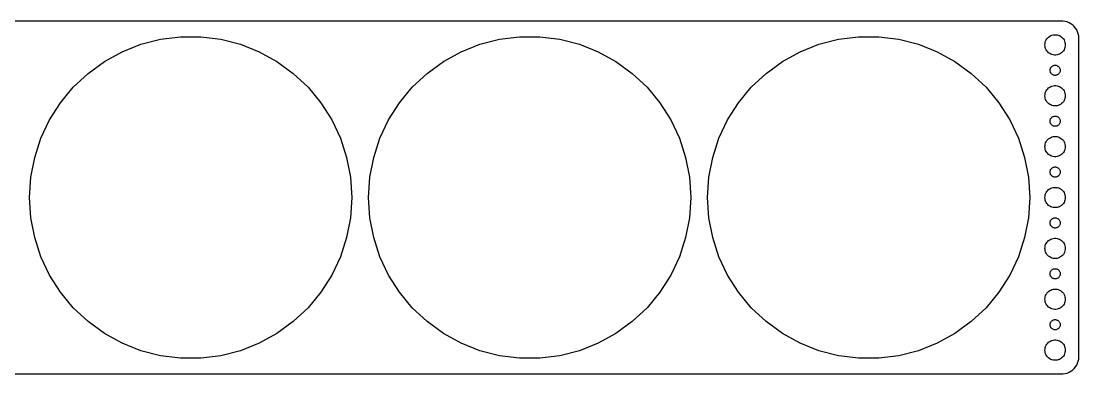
# Model space of a CAD drawing. Header units: metres. Extents: x -262 to 262, y -52 to 52.
# Drawn here: x -50 to 262, y -52 to 52 of the extents above; entities that cross this region are included whole.
import ezdxf

# ---------------------------------------------------------------- set-up
doc = ezdxf.new("R2010")
doc.units = ezdxf.units.M

msp = doc.modelspace()

# ---------------------------------------------------------------- linework, layer by layer
for p, q in [((257.314, 51.9901), (-257.314, 51.9901)), ((257.937, 51.9114), (257.314, 51.9901)), ((258.545, 51.7553), (257.937, 51.9114)), ((259.129, 51.5241), (258.545, 51.7553)), ((259.679, 51.2216), (259.129, 51.5241)), ((260.187, 50.8526), (259.679, 51.2216)), ((260.645, 50.4227), (260.187, 50.8526)), ((261.045, 49.9389), (260.645, 50.4227)), ((261.382, 49.4088), (261.045, 49.9389)), ((-8.9006, 46.6586), (-2.98254, 47.4063)), ((-2.98254, 47.4063), (2.98254, 47.4063)), ((2.98254, 47.4063), (8.9006, 46.6586)), ((91.0994, 46.6586), (97.0174, 47.4063)), ((97.0174, 47.4063), (102.983, 47.4063)), ((102.983, 47.4063), (108.901, 46.6586)), ((191.099, 46.6586), (197.017, 47.4063)), ((197.017, 47.4063), (202.983, 47.4063)), ((202.983, 47.4063), (208.901, 46.6586)), ((252.573, 46.7634), (252.813, 47.0536)), ((252.813, 47.0536), (253.088, 47.3115)), ((253.088, 47.3115), (253.393, 47.533)), ((253.393, 47.533), (253.723, 47.7145)), ((253.723, 47.7145), (254.073, 47.8532)), ((254.073, 47.8532), (254.438, 47.9469)), ((254.438, 47.9469), (254.812, 47.9941)), ((254.812, 47.9941), (255.188, 47.9941)), ((255.188, 47.9941), (255.562, 47.9469)), ((255.562, 47.9469), (255.927, 47.8532)), ((255.927, 47.8532), (256.277, 47.7145)), ((256.277, 47.7145), (256.607, 47.533)), ((256.607, 47.533), (256.912, 47.3115)), ((256.912, 47.3115), (257.187, 47.0536)), ((257.187, 47.0536), (257.427, 46.7634)), ((261.649, 48.8406), (261.382, 49.4088)), ((261.843, 48.2434), (261.649, 48.8406)), ((261.961, 47.6267), (261.843, 48.2434)), ((262, 47), (261.961, 47.6267)), ((262, -47), (262, 47)), ((-20.2245, 42.9793), (-14.6783, 45.1752)), ((-14.6783, 45.1752), (-8.9006, 46.6586)), ((8.9006, 46.6586), (14.6783, 45.1752)), ((14.6783, 45.1752), (20.2245, 42.9793)), ((79.7755, 42.9793), (85.3217, 45.1752)), ((85.3217, 45.1752), (91.0994, 46.6586)), ((108.901, 46.6586), (114.678, 45.1752)), ((114.678, 45.1752), (120.225, 42.9793)), ((179.775, 42.9793), (185.322, 45.1752)), ((185.322, 45.1752), (191.099, 46.6586)), ((208.901, 46.6586), (214.678, 45.1752)), ((214.678, 45.1752), (220.225, 42.9793)), ((252, 45), (252.024, 45.376)), ((252.024, 44.624), (252, 45)), ((252.024, 45.376), (252.094, 45.7461)), ((252.094, 44.2539), (252.024, 44.624)), ((252.094, 45.7461), (252.211, 46.1044)), ((252.211, 43.8956), (252.094, 44.2539)), ((252.211, 46.1044), (252.371, 46.4453)), ((252.371, 43.5547), (252.211, 43.8956)), ((252.371, 46.4453), (252.573, 46.7634)), ((257.427, 46.7634), (257.629, 46.4453)), ((257.629, 46.4453), (257.789, 46.1044)), ((257.789, 43.8956), (257.629, 43.5547)), ((257.789, 46.1044), (257.906, 45.7461)), ((257.906, 44.2539), (257.789, 43.8956)), ((257.906, 45.7461), (257.976, 45.376)), ((257.976, 44.624), (257.906, 44.2539)), ((257.976, 45.376), (258, 45)), ((258, 45), (257.976, 44.624)), ((-25.4518, 40.1056), (-20.2245, 42.9793)), ((20.2245, 42.9793), (25.4518, 40.1056)), ((74.5482, 40.1056), (79.7755, 42.9793)), ((120.225, 42.9793), (125.452, 40.1056)), ((174.548, 40.1056), (179.775, 42.9793)), ((220.225, 42.9793), (225.452, 40.1056)), ((252.573, 43.2366), (252.371, 43.5547)), ((252.813, 42.9464), (252.573, 43.2366)), ((253.088, 42.6885), (252.813, 42.9464)), ((253.393, 42.467), (253.088, 42.6885)), ((253.723, 42.2855), (253.393, 42.467)), ((254.073, 42.1468), (253.723, 42.2855)), ((254.438, 42.0531), (254.073, 42.1468)), ((254.812, 42.0059), (254.438, 42.0531)), ((255.188, 42.0059), (254.812, 42.0059)), ((255.562, 42.0531), (255.188, 42.0059)), ((255.927, 42.1468), (255.562, 42.0531)), ((256.277, 42.2855), (255.927, 42.1468)), ((256.607, 42.467), (256.277, 42.2855)), ((256.912, 42.6885), (256.607, 42.467)), ((257.187, 42.9464), (256.912, 42.6885)), ((257.427, 43.2366), (257.187, 42.9464)), ((257.629, 43.5547), (257.427, 43.2366)), ((-30.2776, 36.5994), (-25.4518, 40.1056)), ((25.4518, 40.1056), (30.2776, 36.5994)), ((69.7224, 36.5994), (74.5482, 40.1056)), ((125.452, 40.1056), (130.278, 36.5994)), ((169.722, 36.5994), (174.548, 40.1056)), ((225.452, 40.1056), (230.278, 36.5994)), ((253.5, 37.5), (253.512, 37.688)), ((253.512, 37.312), (253.5, 37.5)), ((253.512, 37.688), (253.547, 37.873)), ((253.547, 37.873), (253.605, 38.0522)), ((253.605, 38.0522), (253.686, 38.2226)), ((253.686, 38.2226), (253.786, 38.3817)), ((253.786, 38.3817), (253.907, 38.5268)), ((253.907, 38.5268), (254.044, 38.6558)), ((254.044, 38.6558), (254.196, 38.7665)), ((254.196, 38.7665), (254.361, 38.8572)), ((254.361, 38.8572), (254.536, 38.9266)), ((254.536, 38.9266), (254.719, 38.9734)), ((254.719, 38.9734), (254.906, 38.997)), ((254.906, 38.997), (255.094, 38.997)), ((255.094, 38.997), (255.281, 38.9734)), ((255.281, 38.9734), (255.464, 38.9266)), ((255.464, 38.9266), (255.639, 38.8572)), ((255.639, 38.8572), (255.804, 38.7665)), ((255.804, 38.7665), (255.956, 38.6558)), ((255.956, 38.6558), (256.093, 38.5268)), ((256.093, 38.5268), (256.214, 38.3817)), ((256.214, 38.3817), (256.314, 38.2226)), ((256.314, 38.2226), (256.395, 38.0522)), ((256.395, 38.0522), (256.453, 37.873)), ((256.453, 37.873), (256.488, 37.688)), ((256.488, 37.688), (256.5, 37.5)), ((256.5, 37.5), (256.488, 37.312)), ((-34.626, 32.516), (-30.2776, 36.5994)), ((30.2776, 36.5994), (34.626, 32.516)), ((65.374, 32.516), (69.7224, 36.5994)), ((130.278, 36.5994), (134.626, 32.516)), ((165.374, 32.516), (169.722, 36.5994)), ((230.278, 36.5994), (234.626, 32.516)), ((253.547, 37.127), (253.512, 37.312)), ((253.605, 36.9478), (253.547, 37.127)), ((253.686, 36.7774), (253.605, 36.9478)), ((253.786, 36.6183), (253.686, 36.7774)), ((253.907, 36.4732), (253.786, 36.6183)), ((254.044, 36.3442), (253.907, 36.4732)), ((254.196, 36.2335), (254.044, 36.3442)), ((254.361, 36.1428), (254.196, 36.2335)), ((254.536, 36.0734), (254.361, 36.1428)), ((254.719, 36.0266), (254.536, 36.0734)), ((254.906, 36.003), (254.719, 36.0266)), ((255.094, 36.003), (254.906, 36.003)), ((255.281, 36.0266), (255.094, 36.003)), ((255.464, 36.0734), (255.281, 36.0266)), ((255.639, 36.1428), (255.464, 36.0734)), ((255.804, 36.2335), (255.639, 36.1428)), ((255.956, 36.3442), (255.804, 36.2335)), ((256.093, 36.4732), (255.956, 36.3442)), ((256.214, 36.6183), (256.093, 36.4732)), ((256.314, 36.7774), (256.214, 36.6183)), ((256.395, 36.9478), (256.314, 36.7774)), ((256.453, 37.127), (256.395, 36.9478)), ((256.488, 37.312), (256.453, 37.127)), ((-38.4283, 27.9198), (-34.626, 32.516)), ((34.626, 32.516), (38.4283, 27.9198)), ((61.5717, 27.9198), (65.374, 32.516)), ((134.626, 32.516), (138.428, 27.9198)), ((161.572, 27.9198), (165.374, 32.516)), ((234.626, 32.516), (238.428, 27.9198)), ((252.211, 31.1044), (252.371, 31.4453)), ((252.371, 31.4453), (252.573, 31.7634)), ((252.573, 31.7634), (252.813, 32.0536)), ((252.813, 32.0536), (253.088, 32.3115)), ((253.088, 32.3115), (253.393, 32.533)), ((253.393, 32.533), (253.723, 32.7145)), ((253.723, 32.7145), (254.073, 32.8532)), ((254.073, 32.8532), (254.438, 32.9469)), ((254.438, 32.9469), (254.812, 32.9941)), ((254.812, 32.9941), (255.188, 32.9941)), ((255.188, 32.9941), (255.562, 32.9469)), ((255.562, 32.9469), (255.927, 32.8532)), ((255.927, 32.8532), (256.277, 32.7145)), ((256.277, 32.7145), (256.607, 32.533)), ((256.607, 32.533), (256.912, 32.3115)), ((256.912, 32.3115), (257.187, 32.0536)), ((257.187, 32.0536), (257.427, 31.7634)), ((257.427, 31.7634), (257.629, 31.4453)), ((257.629, 31.4453), (257.789, 31.1044)), ((252, 30), (252.024, 30.376)), ((252.024, 29.624), (252, 30)), ((252.024, 30.376), (252.094, 30.7461)), ((252.094, 29.2539), (252.024, 29.624)), ((252.094, 30.7461), (252.211, 31.1044)), ((252.211, 28.8956), (252.094, 29.2539)), ((252.371, 28.5547), (252.211, 28.8956)), ((252.573, 28.2366), (252.371, 28.5547)), ((252.813, 27.9464), (252.573, 28.2366)), ((257.427, 28.2366), (257.187, 27.9464)), ((257.629, 28.5547), (257.427, 28.2366)), ((257.789, 28.8956), (257.629, 28.5547)), ((257.789, 31.1044), (257.906, 30.7461)), ((257.906, 29.2539), (257.789, 28.8956)), ((257.906, 30.7461), (257.976, 30.376)), ((257.976, 29.624), (257.906, 29.2539)), ((257.976, 30.376), (258, 30)), ((258, 30), (257.976, 29.624)), ((-41.6246, 22.8833), (-38.4283, 27.9198)), ((38.4283, 27.9198), (41.6246, 22.8833)), ((58.3754, 22.8833), (61.5717, 27.9198)), ((138.428, 27.9198), (141.625, 22.8833)), ((158.375, 22.8833), (161.572, 27.9198)), ((238.428, 27.9198), (241.625, 22.8833)), ((253.088, 27.6884), (252.813, 27.9464)), ((253.393, 27.467), (253.088, 27.6884)), ((253.723, 27.2855), (253.393, 27.467)), ((254.073, 27.1468), (253.723, 27.2855)), ((254.438, 27.0531), (254.073, 27.1468)), ((254.812, 27.0059), (254.438, 27.0531)), ((255.188, 27.0059), (254.812, 27.0059)), ((255.562, 27.0531), (255.188, 27.0059)), ((255.927, 27.1468), (255.562, 27.0531)), ((256.277, 27.2855), (255.927, 27.1468)), ((256.607, 27.467), (256.277, 27.2855)), ((256.912, 27.6884), (256.607, 27.467)), ((257.187, 27.9464), (256.912, 27.6884)), ((-44.1644, 17.4859), (-41.6246, 22.8833)), ((41.6246, 22.8833), (44.1644, 17.4859)), ((55.8356, 17.4859), (58.3754, 22.8833)), ((141.625, 22.8833), (144.164, 17.4859)), ((155.836, 17.4859), (158.375, 22.8833)), ((241.625, 22.8833), (244.164, 17.4859)), ((253.5, 22.5), (253.512, 22.688)), ((253.512, 22.312), (253.5, 22.5)), ((253.512, 22.688), (253.547, 22.873)), ((253.547, 22.127), (253.512, 22.312)), ((253.547, 22.873), (253.605, 23.0522)), ((253.605, 21.9478), (253.547, 22.127)), ((253.605, 23.0522), (253.686, 23.2226)), ((253.686, 21.7774), (253.605, 21.9478)), ((253.686, 23.2226), (253.786, 23.3817)), ((253.786, 23.3817), (253.907, 23.5268)), ((253.907, 23.5268), (254.044, 23.6558)), ((254.044, 23.6558), (254.196, 23.7665)), ((254.196, 23.7665), (254.361, 23.8572)), ((254.361, 23.8572), (254.536, 23.9266)), ((254.536, 23.9266), (254.719, 23.9734)), ((254.719, 23.9734), (254.906, 23.997)), ((254.906, 23.997), (255.094, 23.997)), ((255.094, 23.997), (255.281, 23.9734)), ((255.281, 23.9734), (255.464, 23.9266)), ((255.464, 23.9266), (255.639, 23.8572)), ((255.639, 23.8572), (255.804, 23.7665)), ((255.804, 23.7665), (255.956, 23.6558)), ((255.956, 23.6558), (256.093, 23.5268)), ((256.093, 23.5268), (256.214, 23.3817)), ((256.214, 23.3817), (256.314, 23.2226)), ((256.314, 23.2226), (256.395, 23.0522)), ((256.395, 21.9478), (256.314, 21.7774)), ((256.395, 23.0522), (256.453, 22.873)), ((256.453, 22.127), (256.395, 21.9478)), ((256.453, 22.873), (256.488, 22.688)), ((256.488, 22.312), (256.453, 22.127)), ((256.488, 22.688), (256.5, 22.5)), ((256.5, 22.5), (256.488, 22.312)), ((253.786, 21.6183), (253.686, 21.7774)), ((253.907, 21.4732), (253.786, 21.6183)), ((254.044, 21.3442), (253.907, 21.4732)), ((254.196, 21.2335), (254.044, 21.3442)), ((254.361, 21.1427), (254.196, 21.2335)), ((254.536, 21.0734), (254.361, 21.1427)), ((254.719, 21.0266), (254.536, 21.0734)), ((254.906, 21.003), (254.719, 21.0266)), ((255.094, 21.003), (254.906, 21.003)), ((255.281, 21.0266), (255.094, 21.003)), ((255.464, 21.0734), (255.281, 21.0266)), ((255.639, 21.1427), (255.464, 21.0734)), ((255.804, 21.2335), (255.639, 21.1427)), ((255.956, 21.3442), (255.804, 21.2335)), ((256.093, 21.4732), (255.956, 21.3442)), ((256.214, 21.6183), (256.093, 21.4732)), ((256.314, 21.7774), (256.214, 21.6183)), ((-46.0077, 11.8128), (-44.1644, 17.4859)), ((44.1644, 17.4859), (46.0077, 11.8128)), ((53.9923, 11.8128), (55.8356, 17.4859)), ((144.164, 17.4859), (146.008, 11.8128)), ((153.992, 11.8128), (155.836, 17.4859)), ((244.164, 17.4859), (246.008, 11.8128)), ((252.024, 15.376), (252.094, 15.7461)), ((252.094, 15.7461), (252.211, 16.1044)), ((252.211, 16.1044), (252.371, 16.4453)), ((252.371, 16.4453), (252.573, 16.7634)), ((252.573, 16.7634), (252.813, 17.0536)), ((252.813, 17.0536), (253.088, 17.3115)), ((253.088, 17.3115), (253.393, 17.533)), ((253.393, 17.533), (253.723, 17.7145)), ((253.723, 17.7145), (254.073, 17.8532)), ((254.073, 17.8532), (254.438, 17.9469)), ((254.438, 17.9469), (254.812, 17.9941)), ((254.812, 17.9941), (255.188, 17.9941)), ((255.188, 17.9941), (255.562, 17.9469)), ((255.562, 17.9469), (255.927, 17.8532)), ((255.927, 17.8532), (256.277, 17.7145)), ((256.277, 17.7145), (256.607, 17.533)), ((256.607, 17.533), (256.912, 17.3115)), ((256.912, 17.3115), (257.187, 17.0536)), ((257.187, 17.0536), (257.427, 16.7634)), ((257.427, 16.7634), (257.629, 16.4453)), ((257.629, 16.4453), (257.789, 16.1044)), ((257.789, 16.1044), (257.906, 15.7461)), ((257.906, 15.7461), (257.976, 15.376)), ((252, 15), (252.024, 15.376)), ((252.024, 14.624), (252, 15)), ((252.094, 14.2539), (252.024, 14.624)), ((252.211, 13.8956), (252.094, 14.2539)), ((252.371, 13.5547), (252.211, 13.8956)), ((252.573, 13.2366), (252.371, 13.5547)), ((252.813, 12.9464), (252.573, 13.2366)), ((253.088, 12.6884), (252.813, 12.9464)), ((253.393, 12.467), (253.088, 12.6884)), ((256.912, 12.6884), (256.607, 12.467)), ((257.187, 12.9464), (256.912, 12.6884)), ((257.427, 13.2366), (257.187, 12.9464)), ((257.629, 13.5547), (257.427, 13.2366)), ((257.789, 13.8956), (257.629, 13.5547)), ((257.906, 14.2539), (257.789, 13.8956)), ((257.976, 14.624), (257.906, 14.2539)), ((257.976, 15.376), (258, 15)), ((258, 15), (257.976, 14.624)), ((-47.1254, 5.95332), (-46.0077, 11.8128)), ((46.0077, 11.8128), (47.1254, 5.95332)), ((52.8745, 5.95332), (53.9923, 11.8128)), ((146.008, 11.8128), (147.125, 5.95332)), ((152.875, 5.95332), (153.992, 11.8128)), ((246.008, 11.8128), (247.125, 5.95332)), ((253.723, 12.2855), (253.393, 12.467)), ((254.073, 12.1468), (253.723, 12.2855)), ((254.438, 12.0531), (254.073, 12.1468)), ((254.812, 12.0059), (254.438, 12.0531)), ((255.188, 12.0059), (254.812, 12.0059)), ((255.562, 12.0531), (255.188, 12.0059)), ((255.927, 12.1468), (255.562, 12.0531)), ((256.277, 12.2855), (255.927, 12.1468)), ((256.607, 12.467), (256.277, 12.2855)), ((253.5, 7.5), (253.512, 7.68799)), ((253.512, 7.312), (253.5, 7.5)), ((253.512, 7.68799), (253.547, 7.87303)), ((253.547, 7.12695), (253.512, 7.312)), ((253.547, 7.87303), (253.605, 8.05219)), ((253.605, 6.9478), (253.547, 7.12695)), ((253.605, 8.05219), (253.686, 8.22263)), ((253.686, 6.77736), (253.605, 6.9478)), ((253.686, 8.22263), (253.786, 8.38167)), ((253.786, 6.61832), (253.686, 6.77736)), ((253.786, 8.38167), (253.907, 8.52681)), ((253.907, 6.47318), (253.786, 6.61832)), ((253.907, 8.52681), (254.044, 8.65576)), ((254.044, 6.34422), (253.907, 6.47318)), ((254.044, 8.65576), (254.196, 8.76648)), ((254.196, 6.23351), (254.044, 6.34422)), ((254.196, 8.76648), (254.361, 8.85724)), ((254.361, 8.85724), (254.536, 8.92657)), ((254.536, 8.92657), (254.719, 8.97342)), ((254.719, 8.97342), (254.906, 8.99704)), ((254.906, 8.99704), (255.094, 8.99704)), ((255.094, 8.99704), (255.281, 8.97342)), ((255.281, 8.97342), (255.464, 8.92657)), ((255.464, 8.92657), (255.639, 8.85724)), ((255.639, 8.85724), (255.804, 8.76648)), ((255.804, 8.76648), (255.956, 8.65576)), ((255.956, 6.34422), (255.804, 6.23351)), ((255.956, 8.65576), (256.093, 8.52681)), ((256.093, 6.47318), (255.956, 6.34422)), ((256.093, 8.52681), (256.214, 8.38167)), ((256.214, 6.61832), (256.093, 6.47318)), ((256.214, 8.38167), (256.314, 8.22263)), ((256.314, 6.77736), (256.214, 6.61832)), ((256.314, 8.22263), (256.395, 8.05219)), ((256.395, 6.9478), (256.314, 6.77736)), ((256.395, 8.05219), (256.453, 7.87303)), ((256.453, 7.12695), (256.395, 6.9478)), ((256.453, 7.87303), (256.488, 7.68799)), ((256.488, 7.312), (256.453, 7.12695)), ((256.488, 7.68799), (256.5, 7.5)), ((256.5, 7.5), (256.488, 7.312)), ((-47.5, 0), (-47.1254, 5.95332)), ((47.1254, 5.95332), (47.5, 0)), ((52.5, 0), (52.8745, 5.95332)), ((147.125, 5.95332), (147.5, 0)), ((152.5, 0), (152.875, 5.95332)), ((247.125, 5.95332), (247.5, 0)), ((254.361, 6.14275), (254.196, 6.23351)), ((254.536, 6.07341), (254.361, 6.14275)), ((254.719, 6.02657), (254.536, 6.07341)), ((254.906, 6.00294), (254.719, 6.02657)), ((255.094, 6.00294), (254.906, 6.00294)), ((255.281, 6.02657), (255.094, 6.00294)), ((255.464, 6.07341), (255.281, 6.02657)), ((255.639, 6.14275), (255.464, 6.07341)), ((255.804, 6.23351), (255.639, 6.14275)), ((-47.1254, -5.95332), (-47.5, 0)), ((47.5, 0), (47.1254, -5.95332)), ((52.8745, -5.95332), (52.5, 0)), ((147.5, 0), (147.125, -5.95332)), ((152.875, -5.95332), (152.5, 0)), ((247.5, 0), (247.125, -5.95332)), ((252, 0), (252.024, 0.37599)), ((252.024, -0.37599), (252, 0)), ((252.024, 0.37599), (252.094, 0.74606)), ((252.094, 0.74606), (252.211, 1.10437)), ((252.211, 1.10437), (252.371, 1.44525)), ((252.371, 1.44525), (252.573, 1.76335)), ((252.573, 1.76335), (252.813, 2.05363)), ((252.813, 2.05363), (253.088, 2.31154)), ((253.088, 2.31154), (253.393, 2.53297)), ((253.393, 2.53297), (253.723, 2.71448)), ((253.723, 2.71448), (254.073, 2.85316)), ((254.073, 2.85316), (254.438, 2.94685)), ((254.438, 2.94685), (254.812, 2.99408)), ((254.812, 2.99408), (255.188, 2.99408)), ((255.188, 2.99408), (255.562, 2.94685)), ((255.562, 2.94685), (255.927, 2.85316)), ((255.927, 2.85316), (256.277, 2.71448)), ((256.277, 2.71448), (256.607, 2.53297)), ((256.607, 2.53297), (256.912, 2.31154)), ((256.912, 2.31154), (257.187, 2.05363)), ((257.187, 2.05363), (257.427, 1.76335)), ((257.427, 1.76335), (257.629, 1.44525)), ((257.629, 1.44525), (257.789, 1.10437)), ((257.789, 1.10437), (257.906, 0.74606)), ((257.906, 0.74606), (257.976, 0.37599)), ((257.976, 0.37599), (258, 0)), ((258, 0), (257.976, -0.37599)), ((252.094, -0.74606), (252.024, -0.37599)), ((252.211, -1.10437), (252.094, -0.74606)), ((252.371, -1.44525), (252.211, -1.10437)), ((252.573, -1.76335), (252.371, -1.44525)), ((252.813, -2.05363), (252.573, -1.76335)), ((253.088, -2.31154), (252.813, -2.05363)), ((253.393, -2.53297), (253.088, -2.31154)), ((253.723, -2.71448), (253.393, -2.53297)), ((254.073, -2.85316), (253.723, -2.71448)), ((254.438, -2.94685), (254.073, -2.85316)), ((254.812, -2.99408), (254.438, -2.94685)), ((255.188, -2.99408), (254.812, -2.99408)), ((255.562, -2.94685), (255.188, -2.99408)), ((255.927, -2.85316), (255.562, -2.94685)), ((256.277, -2.71448), (255.927, -2.85316)), ((256.607, -2.53297), (256.277, -2.71448)), ((256.912, -2.31154), (256.607, -2.53297)), ((257.187, -2.05363), (256.912, -2.31154)), ((257.427, -1.76335), (257.187, -2.05363)), ((257.629, -1.44525), (257.427, -1.76335)), ((257.789, -1.10437), (257.629, -1.44525)), ((257.906, -0.74606), (257.789, -1.10437)), ((257.976, -0.37599), (257.906, -0.74606)), ((-46.0077, -11.8128), (-47.1254, -5.95332)), ((47.1254, -5.95332), (46.0077, -11.8128)), ((53.9923, -11.8128), (52.8745, -5.95332)), ((147.125, -5.95332), (146.008, -11.8128)), ((153.992, -11.8128), (152.875, -5.95332)), ((247.125, -5.95332), (246.008, -11.8128)), ((254.044, -6.34422), (254.196, -6.23351)), ((254.196, -6.23351), (254.361, -6.14275)), ((254.361, -6.14275), (254.536, -6.07341)), ((254.536, -6.07341), (254.719, -6.02657)), ((254.719, -6.02657), (254.906, -6.00294)), ((254.906, -6.00294), (255.094, -6.00294)), ((255.094, -6.00294), (255.281, -6.02657)), ((255.281, -6.02657), (255.464, -6.07341)), ((255.464, -6.07341), (255.639, -6.14275)), ((255.639, -6.14275), (255.804, -6.23351)), ((255.804, -6.23351), (255.956, -6.34422)), ((253.5, -7.5), (253.512, -7.312)), ((253.512, -7.68799), (253.5, -7.5)), ((253.512, -7.312), (253.547, -7.12695)), ((253.547, -7.87303), (253.512, -7.68799)), ((253.547, -7.12695), (253.605, -6.9478)), ((253.605, -8.05219), (253.547, -7.87303)), ((253.605, -6.9478), (253.686, -6.77736)), ((253.686, -8.22263), (253.605, -8.05219)), ((253.686, -6.77736), (253.786, -6.61832)), ((253.786, -8.38167), (253.686, -8.22263)), ((253.786, -6.61832), (253.907, -6.47318)), ((253.907, -8.52681), (253.786, -8.38167)), ((253.907, -6.47318), (254.044, -6.34422)), ((254.044, -8.65576), (253.907, -8.52681)), ((254.196, -8.76648), (254.044, -8.65576)), ((254.361, -8.85724), (254.196, -8.76648)), ((254.536, -8.92657), (254.361, -8.85724)), ((254.719, -8.97342), (254.536, -8.92657)), ((254.906, -8.99704), (254.719, -8.97342)), ((255.094, -8.99704), (254.906, -8.99704)), ((255.281, -8.97342), (255.094, -8.99704)), ((255.464, -8.92657), (255.281, -8.97342)), ((255.639, -8.85724), (255.464, -8.92657)), ((255.804, -8.76648), (255.639, -8.85724)), ((255.956, -8.65576), (255.804, -8.76648)), ((255.956, -6.34422), (256.093, -6.47318)), ((256.093, -8.52681), (255.956, -8.65576)), ((256.093, -6.47318), (256.214, -6.61832)), ((256.214, -8.38167), (256.093, -8.52681)), ((256.214, -6.61832), (256.314, -6.77736)), ((256.314, -8.22263), (256.214, -8.38167)), ((256.314, -6.77736), (256.395, -6.9478)), ((256.395, -8.05219), (256.314, -8.22263)), ((256.395, -6.9478), (256.453, -7.12695)), ((256.453, -7.87303), (256.395, -8.05219)), ((256.453, -7.12695), (256.488, -7.312)), ((256.488, -7.68799), (256.453, -7.87303)), ((256.488, -7.312), (256.5, -7.5)), ((256.5, -7.5), (256.488, -7.68799)), ((-44.1644, -17.4859), (-46.0077, -11.8128)), ((46.0077, -11.8128), (44.1644, -17.4859)), ((55.8356, -17.4859), (53.9923, -11.8128)), ((146.008, -11.8128), (144.164, -17.4859)), ((155.836, -17.4859), (153.992, -11.8128)), ((246.008, -11.8128), (244.164, -17.4859)), ((253.088, -12.6884), (253.393, -12.467)), ((253.393, -12.467), (253.723, -12.2855)), ((253.723, -12.2855), (254.073, -12.1468)), ((254.073, -12.1468), (254.438, -12.0531)), ((254.438, -12.0531), (254.812, -12.0059)), ((254.812, -12.0059), (255.188, -12.0059)), ((255.188, -12.0059), (255.562, -12.0531)), ((255.562, -12.0531), (255.927, -12.1468)), ((255.927, -12.1468), (256.277, -12.2855)), ((256.277, -12.2855), (256.607, -12.467)), ((256.607, -12.467), (256.912, -12.6884)), ((252, -15), (252.024, -14.624)), ((252.024, -15.376), (252, -15)), ((252.024, -14.624), (252.094, -14.2539)), ((252.094, -15.7461), (252.024, -15.376)), ((252.094, -14.2539), (252.211, -13.8956)), ((252.211, -13.8956), (252.371, -13.5547)), ((252.371, -13.5547), (252.573, -13.2366)), ((252.573, -13.2366), (252.813, -12.9464)), ((252.813, -12.9464), (253.088, -12.6884)), ((256.912, -12.6884), (257.187, -12.9464)), ((257.187, -12.9464), (257.427, -13.2366)), ((257.427, -13.2366), (257.629, -13.5547)), ((257.629, -13.5547), (257.789, -13.8956)), ((257.789, -13.8956), (257.906, -14.2539)), ((257.906, -14.2539), (257.976, -14.624)), ((257.976, -15.376), (257.906, -15.7461)), ((257.976, -14.624), (258, -15)), ((258, -15), (257.976, -15.376)), ((-41.6246, -22.8833), (-44.1644, -17.4859)), ((44.1644, -17.4859), (41.6246, -22.8833)), ((58.3754, -22.8833), (55.8356, -17.4859)), ((144.164, -17.4859), (141.625, -22.8833)), ((158.375, -22.8833), (155.836, -17.4859)), ((244.164, -17.4859), (241.625, -22.8833)), ((252.211, -16.1044), (252.094, -15.7461)), ((252.371, -16.4453), (252.211, -16.1044)), ((252.573, -16.7634), (252.371, -16.4453)), ((252.813, -17.0536), (252.573, -16.7634)), ((253.088, -17.3115), (252.813, -17.0536)), ((253.393, -17.533), (253.088, -17.3115)), ((253.723, -17.7145), (253.393, -17.533)), ((254.073, -17.8532), (253.723, -17.7145)), ((254.438, -17.9469), (254.073, -17.8532)), ((254.812, -17.9941), (254.438, -17.9469)), ((255.188, -17.9941), (254.812, -17.9941)), ((255.562, -17.9469), (255.188, -17.9941)), ((255.927, -17.8532), (255.562, -17.9469)), ((256.277, -17.7145), (255.927, -17.8532)), ((256.607, -17.533), (256.277, -17.7145)), ((256.912, -17.3115), (256.607, -17.533)), ((257.187, -17.0536), (256.912, -17.3115)), ((257.427, -16.7634), (257.187, -17.0536)), ((257.629, -16.4453), (257.427, -16.7634)), ((257.789, -16.1044), (257.629, -16.4453)), ((257.906, -15.7461), (257.789, -16.1044)), ((253.605, -21.9478), (253.686, -21.7774)), ((253.686, -21.7774), (253.786, -21.6183)), ((253.786, -21.6183), (253.907, -21.4732)), ((253.907, -21.4732), (254.044, -21.3442)), ((254.044, -21.3442), (254.196, -21.2335)), ((254.196, -21.2335), (254.361, -21.1427)), ((254.361, -21.1427), (254.536, -21.0734)), ((254.536, -21.0734), (254.719, -21.0266)), ((254.719, -21.0266), (254.906, -21.003)), ((254.906, -21.003), (255.094, -21.003)), ((255.094, -21.003), (255.281, -21.0266)), ((255.281, -21.0266), (255.464, -21.0734)), ((255.464, -21.0734), (255.639, -21.1427)), ((255.639, -21.1427), (255.804, -21.2335)), ((255.804, -21.2335), (255.956, -21.3442)), ((255.956, -21.3442), (256.093, -21.4732)), ((256.093, -21.4732), (256.214, -21.6183)), ((256.214, -21.6183), (256.314, -21.7774)), ((256.314, -21.7774), (256.395, -21.9478)), ((-38.4283, -27.9198), (-41.6246, -22.8833)), ((41.6246, -22.8833), (38.4283, -27.9198)), ((61.5717, -27.9198), (58.3754, -22.8833)), ((141.625, -22.8833), (138.428, -27.9198)), ((161.572, -27.9198), (158.375, -22.8833)), ((241.625, -22.8833), (238.428, -27.9198)), ((253.5, -22.5), (253.512, -22.312)), ((253.512, -22.688), (253.5, -22.5)), ((253.512, -22.312), (253.547, -22.127)), ((253.547, -22.873), (253.512, -22.688)), ((253.547, -22.127), (253.605, -21.9478)), ((253.605, -23.0522), (253.547, -22.873)), ((253.686, -23.2226), (253.605, -23.0522)), ((253.786, -23.3817), (253.686, -23.2226)), ((253.907, -23.5268), (253.786, -23.3817)), ((254.044, -23.6558), (253.907, -23.5268)), ((254.196, -23.7665), (254.044, -23.6558)), ((254.361, -23.8572), (254.196, -23.7665)), ((254.536, -23.9266), (254.361, -23.8572)), ((254.719, -23.9734), (254.536, -23.9266)), ((254.906, -23.997), (254.719, -23.9734)), ((255.094, -23.997), (254.906, -23.997)), ((255.281, -23.9734), (255.094, -23.997)), ((255.464, -23.9266), (255.281, -23.9734)), ((255.639, -23.8572), (255.464, -23.9266)), ((255.804, -23.7665), (255.639, -23.8572)), ((255.956, -23.6558), (255.804, -23.7665)), ((256.093, -23.5268), (255.956, -23.6558)), ((256.214, -23.3817), (256.093, -23.5268)), ((256.314, -23.2226), (256.214, -23.3817)), ((256.395, -23.0522), (256.314, -23.2226)), ((256.395, -21.9478), (256.453, -22.127)), ((256.453, -22.873), (256.395, -23.0522)), ((256.453, -22.127), (256.488, -22.312)), ((256.488, -22.688), (256.453, -22.873)), ((256.488, -22.312), (256.5, -22.5)), ((256.5, -22.5), (256.488, -22.688)), ((-34.626, -32.516), (-38.4283, -27.9198)), ((38.4283, -27.9198), (34.626, -32.516)), ((65.374, -32.516), (61.5717, -27.9198)), ((138.428, -27.9198), (134.626, -32.516)), ((165.374, -32.516), (161.572, -27.9198)), ((238.428, -27.9198), (234.626, -32.516)), ((252.573, -28.2366), (252.813, -27.9464)), ((252.813, -27.9464), (253.088, -27.6884)), ((253.088, -27.6884), (253.393, -27.467)), ((253.393, -27.467), (253.723, -27.2855)), ((253.723, -27.2855), (254.073, -27.1468)), ((254.073, -27.1468), (254.438, -27.0531)), ((254.438, -27.0531), (254.812, -27.0059)), ((254.812, -27.0059), (255.188, -27.0059)), ((255.188, -27.0059), (255.562, -27.0531)), ((255.562, -27.0531), (255.927, -27.1468)), ((255.927, -27.1468), (256.277, -27.2855)), ((256.277, -27.2855), (256.607, -27.467)), ((256.607, -27.467), (256.912, -27.6884)), ((256.912, -27.6884), (257.187, -27.9464)), ((257.187, -27.9464), (257.427, -28.2366)), ((252, -30), (252.024, -29.624)), ((252.024, -30.376), (252, -30)), ((252.024, -29.624), (252.094, -29.2539)), ((252.094, -30.7461), (252.024, -30.376)), ((252.094, -29.2539), (252.211, -28.8956)), ((252.211, -31.1044), (252.094, -30.7461)), ((252.211, -28.8956), (252.371, -28.5547)), ((252.371, -31.4453), (252.211, -31.1044)), ((252.371, -28.5547), (252.573, -28.2366)), ((257.427, -28.2366), (257.629, -28.5547)), ((257.629, -28.5547), (257.789, -28.8956)), ((257.789, -31.1044), (257.629, -31.4453)), ((257.789, -28.8956), (257.906, -29.2539)), ((257.906, -30.7461), (257.789, -31.1044)), ((257.906, -29.2539), (257.976, -29.624)), ((257.976, -30.376), (257.906, -30.7461)), ((257.976, -29.624), (258, -30)), ((258, -30), (257.976, -30.376)), ((-30.2776, -36.5994), (-34.626, -32.516)), ((34.626, -32.516), (30.2776, -36.5994)), ((69.7224, -36.5994), (65.374, -32.516)), ((134.626, -32.516), (130.278, -36.5994)), ((169.722, -36.5994), (165.374, -32.516)), ((234.626, -32.516), (230.278, -36.5994)), ((252.573, -31.7634), (252.371, -31.4453)), ((252.813, -32.0536), (252.573, -31.7634)), ((253.088, -32.3115), (252.813, -32.0536)), ((253.393, -32.533), (253.088, -32.3115)), ((253.723, -32.7145), (253.393, -32.533)), ((254.073, -32.8532), (253.723, -32.7145)), ((254.438, -32.9469), (254.073, -32.8532)), ((254.812, -32.9941), (254.438, -32.9469)), ((255.188, -32.9941), (254.812, -32.9941)), ((255.562, -32.9469), (255.188, -32.9941)), ((255.927, -32.8532), (255.562, -32.9469)), ((256.277, -32.7145), (255.927, -32.8532)), ((256.607, -32.533), (256.277, -32.7145)), ((256.912, -32.3115), (256.607, -32.533)), ((257.187, -32.0536), (256.912, -32.3115)), ((257.427, -31.7634), (257.187, -32.0536)), ((257.629, -31.4453), (257.427, -31.7634)), ((-25.4518, -40.1056), (-30.2776, -36.5994)), ((30.2776, -36.5994), (25.4518, -40.1056)), ((74.5482, -40.1056), (69.7224, -36.5994)), ((130.278, -36.5994), (125.452, -40.1056)), ((174.548, -40.1056), (169.722, -36.5994)), ((230.278, -36.5994), (225.452, -40.1056)), ((253.5, -37.5), (253.512, -37.312)), ((253.512, -37.312), (253.547, -37.127)), ((253.547, -37.127), (253.605, -36.9478)), ((253.605, -36.9478), (253.686, -36.7774)), ((253.686, -36.7774), (253.786, -36.6183)), ((253.786, -36.6183), (253.907, -36.4732)), ((253.907, -36.4732), (254.044, -36.3442)), ((254.044, -36.3442), (254.196, -36.2335)), ((254.196, -36.2335), (254.361, -36.1428)), ((254.361, -36.1428), (254.536, -36.0734)), ((254.536, -36.0734), (254.719, -36.0266)), ((254.719, -36.0266), (254.906, -36.003)), ((254.906, -36.003), (255.094, -36.003)), ((255.094, -36.003), (255.281, -36.0266)), ((255.281, -36.0266), (255.464, -36.0734)), ((255.464, -36.0734), (255.639, -36.1428)), ((255.639, -36.1428), (255.804, -36.2335)), ((255.804, -36.2335), (255.956, -36.3442)), ((255.956, -36.3442), (256.093, -36.4732)), ((256.093, -36.4732), (256.214, -36.6183)), ((256.214, -36.6183), (256.314, -36.7774)), ((256.314, -36.7774), (256.395, -36.9478)), ((256.395, -36.9478), (256.453, -37.127)), ((256.453, -37.127), (256.488, -37.312)), ((256.488, -37.312), (256.5, -37.5)), ((-20.2245, -42.9793), (-25.4518, -40.1056)), ((25.4518, -40.1056), (20.2245, -42.9793)), ((79.7755, -42.9793), (74.5482, -40.1056)), ((125.452, -40.1056), (120.225, -42.9793)), ((179.775, -42.9793), (174.548, -40.1056)), ((225.452, -40.1056), (220.225, -42.9793)), ((253.512, -37.688), (253.5, -37.5)), ((253.547, -37.873), (253.512, -37.688)), ((253.605, -38.0522), (253.547, -37.873)), ((253.686, -38.2226), (253.605, -38.0522)), ((253.786, -38.3817), (253.686, -38.2226)), ((253.907, -38.5268), (253.786, -38.3817)), ((254.044, -38.6558), (253.907, -38.5268)), ((254.196, -38.7665), (254.044, -38.6558)), ((254.361, -38.8572), (254.196, -38.7665)), ((254.536, -38.9266), (254.361, -38.8572)), ((254.719, -38.9734), (254.536, -38.9266)), ((254.906, -38.997), (254.719, -38.9734)), ((255.094, -38.997), (254.906, -38.997)), ((255.281, -38.9734), (255.094, -38.997)), ((255.464, -38.9266), (255.281, -38.9734)), ((255.639, -38.8572), (255.464, -38.9266)), ((255.804, -38.7665), (255.639, -38.8572)), ((255.956, -38.6558), (255.804, -38.7665)), ((256.093, -38.5268), (255.956, -38.6558)), ((256.214, -38.3817), (256.093, -38.5268)), ((256.314, -38.2226), (256.214, -38.3817)), ((256.395, -38.0522), (256.314, -38.2226)), ((256.453, -37.873), (256.395, -38.0522)), ((256.488, -37.688), (256.453, -37.873)), ((256.5, -37.5), (256.488, -37.688)), ((-14.6783, -45.1752), (-20.2245, -42.9793)), ((20.2245, -42.9793), (14.6783, -45.1752)), ((85.3217, -45.1752), (79.7755, -42.9793)), ((120.225, -42.9793), (114.678, -45.1752)), ((185.322, -45.1752), (179.775, -42.9793)), ((220.225, -42.9793), (214.678, -45.1752)), ((252.211, -43.8956), (252.371, -43.5547)), ((252.371, -43.5547), (252.573, -43.2366)), ((252.573, -43.2366), (252.813, -42.9464)), ((252.813, -42.9464), (253.088, -42.6885)), ((253.088, -42.6885), (253.393, -42.467)), ((253.393, -42.467), (253.723, -42.2855)), ((253.723, -42.2855), (254.073, -42.1468)), ((254.073, -42.1468), (254.438, -42.0531)), ((254.438, -42.0531), (254.812, -42.0059)), ((254.812, -42.0059), (255.188, -42.0059)), ((255.188, -42.0059), (255.562, -42.0531)), ((255.562, -42.0531), (255.927, -42.1468)), ((255.927, -42.1468), (256.277, -42.2855)), ((256.277, -42.2855), (256.607, -42.467)), ((256.607, -42.467), (256.912, -42.6885)), ((256.912, -42.6885), (257.187, -42.9464)), ((257.187, -42.9464), (257.427, -43.2366)), ((257.427, -43.2366), (257.629, -43.5547)), ((257.629, -43.5547), (257.789, -43.8956)), ((-8.9006, -46.6586), (-14.6783, -45.1752)), ((-2.98254, -47.4063), (-8.9006, -46.6586)), ((8.9006, -46.6586), (2.98254, -47.4063)), ((14.6783, -45.1752), (8.9006, -46.6586)), ((91.0994, -46.6586), (85.3217, -45.1752)), ((97.0174, -47.4063), (91.0994, -46.6586)), ((108.901, -46.6586), (102.983, -47.4063)), ((114.678, -45.1752), (108.901, -46.6586)), ((191.099, -46.6586), (185.322, -45.1752)), ((197.017, -47.4063), (191.099, -46.6586)), ((208.901, -46.6586), (202.983, -47.4063)), ((214.678, -45.1752), (208.901, -46.6586)), ((252, -45), (252.024, -44.624)), ((252.024, -45.376), (252, -45)), ((252.024, -44.624), (252.094, -44.2539)), ((252.094, -45.7461), (252.024, -45.376)), ((252.094, -44.2539), (252.211, -43.8956)), ((252.211, -46.1044), (252.094, -45.7461)), ((252.371, -46.4453), (252.211, -46.1044)), ((252.573, -46.7634), (252.371, -46.4453)), ((252.813, -47.0536), (252.573, -46.7634)), ((257.427, -46.7634), (257.187, -47.0536)), ((257.629, -46.4453), (257.427, -46.7634)), ((257.789, -46.1044), (257.629, -46.4453)), ((257.789, -43.8956), (257.906, -44.2539)), ((257.906, -45.7461), (257.789, -46.1044)), ((257.906, -44.2539), (257.976, -44.624)), ((257.976, -45.376), (257.906, -45.7461)), ((257.976, -44.624), (258, -45)), ((258, -45), (257.976, -45.376)), ((2.98254, -47.4063), (-2.98254, -47.4063)), ((102.983, -47.4063), (97.0174, -47.4063)), ((202.983, -47.4063), (197.017, -47.4063)), ((253.088, -47.3115), (252.813, -47.0536)), ((253.393, -47.533), (253.088, -47.3115)), ((253.723, -47.7145), (253.393, -47.533)), ((254.073, -47.8532), (253.723, -47.7145)), ((254.438, -47.9469), (254.073, -47.8532)), ((254.812, -47.9941), (254.438, -47.9469)), ((255.188, -47.9941), (254.812, -47.9941)), ((255.562, -47.9469), (255.188, -47.9941)), ((255.927, -47.8532), (255.562, -47.9469)), ((256.277, -47.7145), (255.927, -47.8532)), ((256.607, -47.533), (256.277, -47.7145)), ((256.912, -47.3115), (256.607, -47.533)), ((257.187, -47.0536), (256.912, -47.3115)), ((261.045, -49.9389), (261.382, -49.4088)), ((261.382, -49.4088), (261.649, -48.8406)), ((261.649, -48.8406), (261.843, -48.2434)), ((261.843, -48.2434), (261.961, -47.6267)), ((261.961, -47.6267), (262, -47)), ((-257.314, -51.9901), (257.314, -51.9901)), ((257.314, -51.9901), (257.937, -51.9114)), ((257.937, -51.9114), (258.545, -51.7553)), ((258.545, -51.7553), (259.129, -51.5241)), ((259.129, -51.5241), (259.679, -51.2216)), ((259.679, -51.2216), (260.187, -50.8526)), ((260.187, -50.8526), (260.645, -50.4227)), ((260.645, -50.4227), (261.045, -49.9389))]:
    msp.add_line(p, q)

doc.saveas('drawing.dxf')
